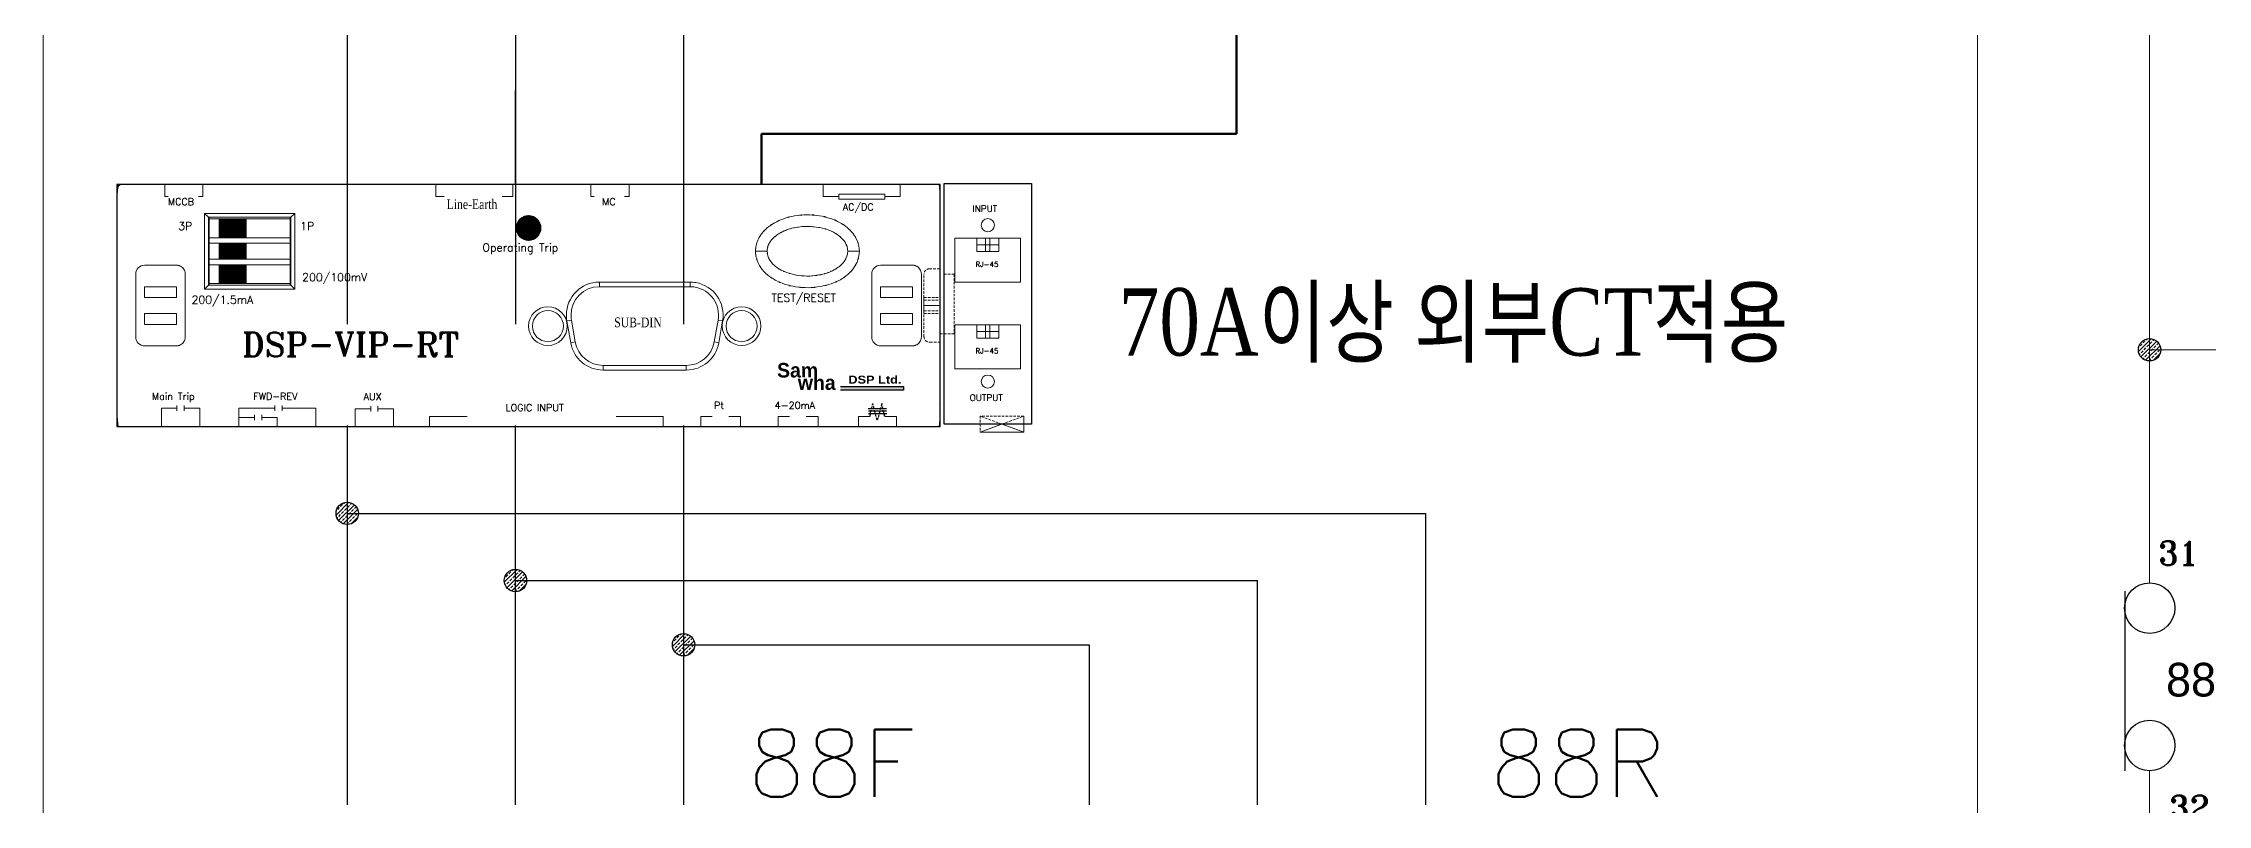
# Model space of a CAD drawing. Header units: millimetres. Extents: x 107 to 2900, y 85 to 3996.
# Drawn here: x 2012.1 to 2220.6, y 1594.7 to 1668 of the extents above; entities that cross this region are included whole.
import ezdxf
from ezdxf.enums import TextEntityAlignment as Align

# ---------------------------------------------------------------- set-up
doc = ezdxf.new("R2010")
doc.units = ezdxf.units.MM
doc.linetypes.add('DASHED2', pattern=[0.375, 0.25, -0.125])
doc.layers.add('70', color=7, linetype='Continuous')
doc.styles.add('SIMPLEX', font='SIMPLEX')
doc.styles.add('SS', font='batang.ttc', dxfattribs={"width": 0.8})
doc.styles.get("Standard").update_dxf_attribs({"font": 'BareunDotumPro1.ttf'})
doc.styles.add('STYLE2', font='romant.shx')

msp = doc.modelspace()

# ---------------------------------------------------------------- hatches: boundary and pattern name
msp.add_hatch(color=5).paths.add_polyline_path([(2088.915, 1634.641), (2088.915, 1634.986), (2094.982, 1634.986), (2094.982, 1634.641)])
at = {"layer": '70', "lineweight": 20}
h = msp.add_hatch(dxfattribs=at)
h.set_pattern_fill('ANSI31', color=3, scale=0.5184, style=0)
h.set_pattern_definition([(45, (-677.7416, 14456.42243), (-0.04582051942, 0.04582051942), [])])
h.paths.add_polyline_path([(2057.657, 1650.24, 1), (2060.045, 1650.24, 1)])
at = {"layer": '70', "lineweight": 15}
h = msp.add_hatch(dxfattribs=at)
h.set_pattern_fill('ANSI31', color=256, scale=0.5184, style=0)
h.set_pattern_definition([(45, (394.56654, 8034.462563), (-0.0458205194, 0.0458205194), [])])
h.paths.add_polyline_path([(2031.655, 1651.11), (2029.063, 1651.11), (2029.063, 1649.296), (2031.655, 1649.296)])
h.paths.add_polyline_path([(2031.655, 1648.778), (2029.063, 1648.778), (2029.063, 1647.224), (2031.655, 1647.224)])
h.paths.add_polyline_path([(2031.655, 1646.706), (2029.063, 1646.706), (2029.063, 1644.892), (2031.655, 1644.892)])
at = {"layer": '70'}
h = msp.add_hatch(dxfattribs=at)
h.set_pattern_fill('ANSI33', color=256, scale=2.16, style=0)
h.set_pattern_definition([(45, (3955.5528, 1049.9951), (-0.38183766, 0.38183766), []), (45, (3955.93463, 1049.9951), (-0.38183766, 0.38183766), [0.27, -0.135])])
h.paths.add_polyline_path([(2215.008, 1639.596, 0.4142136), (2213.928, 1638.516, 0.4142136), (2215.008, 1637.436)])
h.paths.add_polyline_path([(2215.008, 1639.596), (2215.008, 1638.516), (2216.088, 1638.516, 0.4142136)])
h.paths.add_polyline_path([(2216.088, 1638.516), (2215.008, 1638.516), (2215.008, 1637.436, 0.4142136)])
h = msp.add_hatch(dxfattribs=at)
h.set_pattern_fill('ANSI33', color=256, scale=2.16, style=0)
h.set_pattern_definition([(45, (3781.93273, 1034.25037), (-0.38183766, 0.38183766), []), (45, (3782.31457, 1034.25037), (-0.38183766, 0.38183766), [0.27, -0.135])])
h.paths.add_polyline_path([(2041.388, 1623.852, 0.4142136), (2040.308, 1622.772, 0.4142136), (2041.388, 1621.692)])
h.paths.add_polyline_path([(2041.388, 1623.852), (2041.388, 1622.772), (2042.468, 1622.772, 0.4142136)])
h.paths.add_polyline_path([(2042.468, 1622.772), (2041.388, 1622.772), (2041.388, 1621.692, 0.4142136)])
h = msp.add_hatch(dxfattribs=at)
h.set_pattern_fill('ANSI33', color=256, scale=2.16, style=0)
h.set_pattern_definition([(45, (3798.13273, 1027.7745), (-0.38183766, 0.38183766), []), (45, (3798.51457, 1027.7745), (-0.38183766, 0.38183766), [0.27, -0.135])])
h.paths.add_polyline_path([(2057.588, 1617.376, 0.4142136), (2056.508, 1616.296, 0.4142136), (2057.588, 1615.216)])
h.paths.add_polyline_path([(2057.588, 1617.376), (2057.588, 1616.296), (2058.668, 1616.296, 0.4142136)])
h.paths.add_polyline_path([(2058.668, 1616.296), (2057.588, 1616.296), (2057.588, 1615.216, 0.4142136)])
h = msp.add_hatch(dxfattribs=at)
h.set_pattern_fill('ANSI33', color=256, scale=2.16, style=0)
h.set_pattern_definition([(45, (3814.33273, 1021.6059), (-0.38183766, 0.38183766), []), (45, (3814.71457, 1021.6059), (-0.38183766, 0.38183766), [0.27, -0.135])])
h.paths.add_polyline_path([(2073.788, 1611.207, 0.4142136), (2072.708, 1610.127, 0.4142136), (2073.788, 1609.047)])
h.paths.add_polyline_path([(2073.788, 1611.207), (2073.788, 1610.127), (2074.868, 1610.127, 0.4142136)])
h.paths.add_polyline_path([(2074.868, 1610.127), (2073.788, 1610.127), (2073.788, 1609.047, 0.4142136)])

# ---------------------------------------------------------------- linework, layer by layer
at = {"color": 0, "lineweight": 30}
for p, q in [((2057.588, 1753.604), (2057.588, 1640.976)), ((2041.388, 1705.004), (2041.388, 1640.976)), ((2073.788, 1705.004), (2073.788, 1640.976)), ((2041.388, 1663.476), (2041.388, 1654.42)), ((2057.588, 1654.42), (2057.588, 1663.476)), ((2073.788, 1663.476), (2073.788, 1654.42)), ((2041.388, 1631.229), (2041.388, 1594.729)), ((2057.588, 1594.729), (2057.588, 1631.229)), ((2073.788, 1631.229), (2073.788, 1594.729)), ((2145.27, 1622.772), (2145.27, 1594.729)), ((2129.07, 1594.729), (2129.07, 1616.296)), ((2112.87, 1610.127), (2112.87, 1594.729))]:
    msp.add_line(p, q, dxfattribs=at)
at = {"color": 7, "lineweight": 30}
for p, q in [((2098.519, 1654.42), (2019.184, 1654.42)), ((2019.184, 1654.42), (2019.184, 1631.134)), ((2098.519, 1631.134), (2098.519, 1654.42)), ((2019.184, 1631.134), (2098.519, 1631.134))]:
    msp.add_line(p, q, dxfattribs=at)
at = {"color": 7, "lineweight": 15}
for p, q in [((2027.636, 1644.362), (2027.636, 1651.639)), ((2027.636, 1651.639), (2036.33, 1651.639)), ((2028.009, 1651.266), (2027.636, 1651.639)), ((2035.957, 1651.266), (2036.33, 1651.639)), ((2036.33, 1651.639), (2036.33, 1644.362)), ((2028.009, 1644.736), (2028.009, 1651.266)), ((2028.009, 1651.266), (2035.957, 1651.266)), ((2028.009, 1651.11), (2035.957, 1651.11)), ((2028.087, 1644.736), (2028.087, 1651.266)), ((2028.087, 1649.296), (2035.88, 1649.296)), ((2031.655, 1649.296), (2031.655, 1651.11)), ((2035.88, 1651.266), (2035.88, 1644.736)), ((2035.957, 1651.266), (2035.957, 1644.736)), ((2028.087, 1648.778), (2035.88, 1648.778)), ((2035.957, 1647.224), (2028.087, 1647.224)), ((2031.655, 1647.224), (2031.655, 1648.778)), ((2080.718, 1648.001), (2081.838, 1648.001)), ((2090.719, 1648.001), (2089.6, 1648.001)), ((2021.01, 1639.752), (2021.01, 1645.801)), ((2021.868, 1646.66), (2024.932, 1646.66)), ((2025.79, 1645.801), (2025.79, 1639.752)), ((2035.957, 1646.706), (2028.087, 1646.706)), ((2031.655, 1644.892), (2031.655, 1646.706)), ((2028.009, 1644.736), (2027.636, 1644.362)), ((2036.33, 1644.362), (2027.636, 1644.362)), ((2035.88, 1644.892), (2028.009, 1644.892)), ((2035.957, 1644.736), (2028.009, 1644.736)), ((2035.957, 1644.736), (2036.33, 1644.362)), ((2065.675, 1645.033), (2074.416, 1645.033)), ((2065.675, 1645.033), (2065.675, 1644.586)), ((2065.675, 1644.586), (2074.416, 1644.586)), ((2074.416, 1645.033), (2074.416, 1644.586)), ((2062.544, 1641.302), (2062.986, 1641.38)), ((2062.917, 1639.188), (2062.544, 1641.302)), ((2063.358, 1639.266), (2062.986, 1641.38)), ((2077.106, 1641.38), (2076.733, 1639.266)), ((2077.547, 1641.302), (2077.106, 1641.38)), ((2077.547, 1641.302), (2077.174, 1639.188)), ((2024.932, 1638.894), (2021.868, 1638.894)), ((2062.917, 1639.188), (2063.358, 1639.266)), ((2077.174, 1639.188), (2076.733, 1639.266)), ((2074.043, 1637.009), (2066.048, 1637.009)), ((2066.048, 1636.561), (2066.048, 1637.009)), ((2074.043, 1636.561), (2074.043, 1637.009)), ((2074.043, 1636.561), (2066.048, 1636.561))]:
    msp.add_line(p, q, dxfattribs=at)
at = {"color": 7, "lineweight": 0}
for p, q in [((2091.912, 1639.752), (2091.912, 1645.801)), ((2092.77, 1646.66), (2095.834, 1646.66)), ((2096.692, 1645.801), (2096.692, 1639.752)), ((2021.868, 1644.586), (2024.932, 1644.586)), ((2021.868, 1643.549), (2024.932, 1643.549)), ((2092.77, 1644.586), (2095.834, 1644.586)), ((2092.77, 1643.549), (2095.834, 1643.549)), ((2021.868, 1641.994), (2024.932, 1641.994)), ((2021.868, 1640.957), (2024.932, 1640.957)), ((2092.77, 1641.994), (2095.834, 1641.994)), ((2092.77, 1640.957), (2095.834, 1640.957)), ((2095.834, 1638.894), (2092.77, 1638.894))]:
    msp.add_line(p, q, dxfattribs=at)
at = {"color": 5}
for p, q in [((2088.915, 1634.986), (2094.982, 1634.986)), ((2094.982, 1634.641), (2088.915, 1634.641)), ((2094.982, 1634.986), (2094.982, 1634.641))]:
    msp.add_line(p, q, dxfattribs=at)
at = {"color": 7}
for p, q in [((2092.461, 1632.843), (2091.58, 1632.843)), ((2092.468, 1632.591), (2091.588, 1632.591)), ((2093.342, 1632.843), (2092.461, 1632.843)), ((2093.349, 1632.591), (2092.468, 1632.591)), ((2092.493, 1632.341), (2091.613, 1632.341)), ((2093.374, 1632.341), (2092.493, 1632.341))]:
    msp.add_line(p, q, dxfattribs=at)
at = {"color": 7, "linetype": 'DASHED2'}
for p, q in [((2091.727, 1632.081), (2092.004, 1633.335)), ((2092.444, 1631.735), (2092.004, 1633.335)), ((2092.884, 1633.335), (2092.444, 1631.735)), ((2093.161, 1632.081), (2092.884, 1633.335))]:
    msp.add_line(p, q, dxfattribs=at)
at = {"color": 0}
msp.add_line((2212.635, 1615.27), (2212.635, 1597.998), dxfattribs=at)
at = {"color": 3, "lineweight": 15}
msp.add_circle((2058.851, 1650.24), 1.194, dxfattribs=at)
at = {"color": 7, "lineweight": 15}
for centre, radius in [((2060.717, 1640.797), 1.866), ((2060.717, 1640.797), 1.493), ((2079.375, 1640.797), 1.866), ((2079.375, 1640.797), 1.492)]:
    msp.add_circle(centre, radius, dxfattribs=at)
at = {"color": 0}
for centre in [(2215.019, 1613.65), (2215.019, 1600.428)]:
    msp.add_circle(centre, 2.43, dxfattribs=at)
at = {"color": 7, "lineweight": 30}
msp.add_arc((2019.702, 1653.901), 0.518, 90, 180, dxfattribs=at)
at = {"color": 7, "lineweight": 15}
for points in [[(2019.307, 1654.42), (2019.261, 1654.002), (2019.22, 1653.585), (2019.184, 1653.166)], [(2098.519, 1653.166), (2098.483, 1653.585), (2098.441, 1654.002), (2098.395, 1654.42)], [(2021.868, 1646.66), (2021.394, 1646.66), (2021.01, 1646.275), (2021.01, 1645.801)], [(2021.01, 1639.752), (2021.01, 1639.278), (2021.394, 1638.894), (2021.868, 1638.894)], [(2062.917, 1639.188), (2063.184, 1637.669), (2064.505, 1636.561), (2066.048, 1636.561)], [(2063.358, 1639.266), (2063.588, 1637.96), (2064.723, 1637.009), (2066.048, 1637.009)], [(2074.043, 1637.009), (2075.368, 1637.009), (2076.503, 1637.96), (2076.733, 1639.266)], [(2074.043, 1636.561), (2075.587, 1636.561), (2076.907, 1637.669), (2077.174, 1639.188)], [(2019.184, 1632.388), (2019.22, 1631.969), (2019.261, 1631.551), (2019.307, 1631.134)], [(2098.395, 1631.134), (2098.441, 1631.551), (2098.483, 1631.969), (2098.519, 1632.388)]]:
    msp.add_open_spline(points, degree=3, dxfattribs=at)
for points, knots in [([(2098.399, 1654.42), (2098.399, 1654.417), (2098.397, 1654.415), (2098.395, 1654.415), (2098.392, 1654.415), (2098.39, 1654.417), (2098.39, 1654.42), (2098.39, 1654.422), (2098.392, 1654.425), (2098.395, 1654.425), (2098.397, 1654.425), (2098.399, 1654.422), (2098.399, 1654.42)], [0, 0, 0, 0, 1, 1, 1, 2, 2, 2, 3, 3, 3, 4, 4, 4, 4]), ([(2080.718, 1648.001), (2080.756, 1648.638), (2080.687, 1647.791), (2080.753, 1648.425), (2081, 1649.385), (2080.628, 1648.117), (2080.939, 1649.059), (2081.449, 1650.007), (2080.728, 1648.767), (2081.3, 1649.679), (2082.08, 1650.56), (2081.004, 1649.419), (2081.838, 1650.249), (2082.882, 1651.017), (2081.463, 1650.033), (2082.547, 1650.742), (2083.844, 1651.36), (2082.096, 1650.578), (2083.421, 1651.133), (2084.965, 1651.569), (2082.893, 1651.035), (2084.456, 1651.4), (2086.255, 1651.604), (2083.852, 1651.387), (2085.658, 1651.509), (2087.488, 1651.415), (2085.053, 1651.596), (2086.876, 1651.418), (2088.464, 1651.072), (2086.358, 1651.581), (2087.929, 1651.163), (2089.278, 1650.623), (2087.498, 1651.386), (2088.819, 1650.781), (2089.928, 1650.082), (2088.475, 1651.054), (2089.545, 1650.296), (2090.403, 1649.473), (2089.294, 1650.604), (2090.1, 1649.73), (2090.694, 1648.822), (2089.943, 1650.058), (2090.475, 1649.112), (2090.806, 1648.177), (2090.407, 1649.438), (2090.675, 1648.482), (2090.76, 1647.761), (2090.671, 1648.724), (2090.719, 1648.001)], [0, 0, 0, 0, 1, 1, 1, 2, 2, 2, 3, 3, 3, 4, 4, 4, 5, 5, 5, 6, 6, 6, 7, 7, 7, 8, 8, 8, 9, 9, 9, 10, 10, 10, 11, 11, 11, 12, 12, 12, 13, 13, 13, 14, 14, 14, 15, 15, 15, 16, 16, 16, 16]), ([(2081.838, 1648.001), (2081.846, 1648.226), (2081.831, 1647.927), (2081.845, 1648.151), (2081.879, 1648.391), (2081.83, 1648.071), (2081.87, 1648.311), (2081.934, 1648.564), (2081.844, 1648.227), (2081.915, 1648.478), (2082.012, 1648.738), (2081.878, 1648.394), (2081.982, 1648.65), (2082.112, 1648.909), (2081.934, 1648.567), (2082.07, 1648.821), (2082.233, 1649.075), (2082.012, 1648.74), (2082.181, 1648.989), (2082.376, 1649.237), (2082.112, 1648.909), (2082.314, 1649.152), (2082.542, 1649.393), (2082.233, 1649.076), (2082.467, 1649.311), (2082.729, 1649.543), (2082.377, 1649.238), (2082.644, 1649.464), (2082.939, 1649.685), (2082.542, 1649.394), (2082.842, 1649.609), (2083.174, 1649.821), (2082.729, 1649.543), (2083.065, 1649.748), (2083.437, 1649.949), (2082.938, 1649.686), (2083.314, 1649.88), (2083.728, 1650.067), (2083.174, 1649.823), (2083.591, 1650.001), (2084.044, 1650.17), (2083.438, 1649.951), (2083.894, 1650.112), (2084.393, 1650.26), (2083.726, 1650.068), (2084.228, 1650.208), (2084.783, 1650.334), (2084.04, 1650.172), (2084.599, 1650.289), (2085.223, 1650.387), (2084.389, 1650.264), (2085.016, 1650.35), (2085.717, 1650.41), (2084.781, 1650.34), (2085.483, 1650.385), (2086.261, 1650.391), (2085.224, 1650.395), (2086.002, 1650.383), (2086.854, 1650.317), (2085.719, 1650.419), (2086.569, 1650.332), (2087.461, 1650.176), (2086.275, 1650.401), (2087.162, 1650.22), (2088.02, 1649.973), (2086.881, 1650.32), (2087.731, 1650.046), (2088.498, 1649.723), (2087.483, 1650.172), (2088.238, 1649.822), (2088.905, 1649.431), (2088.027, 1649.97), (2088.677, 1649.552), (2089.243, 1649.092), (2088.504, 1649.724), (2089.046, 1649.236), (2089.502, 1648.696), (2088.916, 1649.434), (2089.339, 1648.867), (2089.654, 1648.244), (2089.266, 1649.089), (2089.533, 1648.445), (2089.66, 1647.783), (2089.527, 1648.67), (2089.6, 1648.001)], [0, 0, 0, 0, 1, 1, 1, 2, 2, 2, 3, 3, 3, 4, 4, 4, 5, 5, 5, 6, 6, 6, 7, 7, 7, 8, 8, 8, 9, 9, 9, 10, 10, 10, 11, 11, 11, 12, 12, 12, 13, 13, 13, 14, 14, 14, 15, 15, 15, 16, 16, 16, 17, 17, 17, 18, 18, 18, 19, 19, 19, 20, 20, 20, 21, 21, 21, 22, 22, 22, 23, 23, 23, 24, 24, 24, 25, 25, 25, 26, 26, 26, 27, 27, 27, 28, 28, 28, 28]), ([(2090.719, 1648.001), (2090.682, 1647.364), (2090.752, 1648.211), (2090.685, 1647.577), (2090.438, 1646.617), (2090.81, 1647.884), (2090.499, 1646.943), (2089.989, 1645.995), (2090.71, 1647.235), (2090.138, 1646.322), (2089.357, 1645.442), (2090.434, 1646.583), (2089.6, 1645.752), (2088.556, 1644.985), (2089.976, 1645.969), (2088.89, 1645.26), (2087.595, 1644.641), (2089.342, 1645.424), (2088.017, 1644.869), (2086.472, 1644.432), (2088.544, 1644.967), (2086.981, 1644.601), (2085.182, 1644.398), (2087.586, 1644.614), (2085.78, 1644.494), (2083.949, 1644.587), (2086.385, 1644.406), (2084.562, 1644.584), (2082.974, 1644.931), (2085.08, 1644.421), (2083.509, 1644.839), (2082.16, 1645.379), (2083.939, 1644.615), (2082.619, 1645.221), (2081.51, 1645.919), (2082.963, 1644.949), (2081.892, 1645.706), (2081.035, 1646.529), (2082.144, 1645.399), (2081.338, 1646.271), (2080.744, 1647.18), (2081.495, 1645.944), (2080.963, 1646.889), (2080.632, 1647.826), (2081.03, 1646.564), (2080.763, 1647.52), (2080.678, 1648.24), (2080.767, 1647.278), (2080.718, 1648.001)], [0, 0, 0, 0, 1, 1, 1, 2, 2, 2, 3, 3, 3, 4, 4, 4, 5, 5, 5, 6, 6, 6, 7, 7, 7, 8, 8, 8, 9, 9, 9, 10, 10, 10, 11, 11, 11, 12, 12, 12, 13, 13, 13, 14, 14, 14, 15, 15, 15, 16, 16, 16, 16]), ([(2089.6, 1648.001), (2089.592, 1647.777), (2089.607, 1648.075), (2089.593, 1647.852), (2089.559, 1647.611), (2089.608, 1647.931), (2089.568, 1647.692), (2089.504, 1647.438), (2089.594, 1647.775), (2089.523, 1647.524), (2089.426, 1647.265), (2089.56, 1647.608), (2089.456, 1647.352), (2089.327, 1647.094), (2089.504, 1647.435), (2089.367, 1647.181), (2089.205, 1646.927), (2089.426, 1647.263), (2089.257, 1647.014), (2089.062, 1646.766), (2089.326, 1647.092), (2089.125, 1646.85), (2088.896, 1646.609), (2089.204, 1646.926), (2088.97, 1646.691), (2088.709, 1646.459), (2089.061, 1646.764), (2088.795, 1646.539), (2088.499, 1646.317), (2088.896, 1646.608), (2088.596, 1646.393), (2088.264, 1646.181), (2088.709, 1646.459), (2088.373, 1646.254), (2088.001, 1646.053), (2088.5, 1646.316), (2088.124, 1646.122), (2087.711, 1645.936), (2088.264, 1646.179), (2087.847, 1646), (2087.394, 1645.831), (2088, 1646.051), (2087.544, 1645.891), (2087.045, 1645.742), (2087.712, 1645.934), (2087.211, 1645.794), (2086.655, 1645.667), (2087.398, 1645.83), (2086.839, 1645.714), (2086.215, 1645.615), (2087.049, 1645.738), (2086.423, 1645.652), (2085.722, 1645.592), (2086.657, 1645.662), (2085.955, 1645.617), (2085.177, 1645.611), (2086.215, 1645.607), (2085.436, 1645.619), (2084.585, 1645.685), (2085.719, 1645.582), (2084.869, 1645.67), (2083.977, 1645.825), (2085.163, 1645.601), (2084.276, 1645.783), (2083.419, 1646.029), (2084.557, 1645.682), (2083.707, 1645.956), (2082.94, 1646.279), (2083.955, 1645.83), (2083.2, 1646.18), (2082.533, 1646.571), (2083.411, 1646.032), (2082.76, 1646.449), (2082.196, 1646.91), (2082.934, 1646.278), (2082.392, 1646.766), (2081.936, 1647.306), (2082.522, 1646.568), (2082.099, 1647.135), (2081.784, 1647.757), (2082.173, 1646.913), (2081.905, 1647.557), (2081.777, 1648.219), (2081.911, 1647.331), (2081.838, 1648.001)], [0, 0, 0, 0, 1, 1, 1, 2, 2, 2, 3, 3, 3, 4, 4, 4, 5, 5, 5, 6, 6, 6, 7, 7, 7, 8, 8, 8, 9, 9, 9, 10, 10, 10, 11, 11, 11, 12, 12, 12, 13, 13, 13, 14, 14, 14, 15, 15, 15, 16, 16, 16, 17, 17, 17, 18, 18, 18, 19, 19, 19, 20, 20, 20, 21, 21, 21, 22, 22, 22, 23, 23, 23, 24, 24, 24, 25, 25, 25, 26, 26, 26, 27, 27, 27, 28, 28, 28, 28]), ([(2025.79, 1645.801), (2025.745, 1646.202), (2025.828, 1645.671), (2025.748, 1646.067), (2025.581, 1646.434), (2025.825, 1645.955), (2025.626, 1646.306), (2025.354, 1646.603), (2025.734, 1646.224), (2025.437, 1646.496), (2025.086, 1646.694), (2025.564, 1646.45), (2025.197, 1646.618), (2024.802, 1646.698), (2025.332, 1646.614), (2024.932, 1646.66)], [0, 0, 0, 0, 1, 1, 1, 2, 2, 2, 3, 3, 3, 4, 4, 4, 5, 5, 5, 5]), ([(2065.675, 1645.033), (2063.919, 1645.033), (2062.496, 1643.61), (2062.496, 1641.854), (2062.496, 1641.669), (2062.512, 1641.484), (2062.544, 1641.302)], [0, 0, 0, 0, 1, 1, 1, 2, 2, 2, 2]), ([(2065.675, 1644.586), (2064.167, 1644.586), (2062.944, 1643.363), (2062.944, 1641.854), (2062.944, 1641.696), (2062.958, 1641.536), (2062.986, 1641.38)], [0, 0, 0, 0, 1, 1, 1, 2, 2, 2, 2]), ([(2077.547, 1641.302), (2077.852, 1643.032), (2076.697, 1644.68), (2074.968, 1644.985), (2074.786, 1645.017), (2074.601, 1645.033), (2074.416, 1645.033)], [0, 0, 0, 0, 1, 1, 1, 2, 2, 2, 2]), ([(2077.106, 1641.38), (2077.368, 1642.865), (2076.376, 1644.282), (2074.89, 1644.544), (2074.733, 1644.572), (2074.575, 1644.586), (2074.416, 1644.586)], [0, 0, 0, 0, 1, 1, 1, 2, 2, 2, 2]), ([(2024.932, 1638.894), (2025.332, 1638.94), (2024.802, 1638.856), (2025.197, 1638.936), (2025.564, 1639.103), (2025.086, 1638.86), (2025.437, 1639.058), (2025.734, 1639.33), (2025.354, 1638.951), (2025.626, 1639.247), (2025.825, 1639.599), (2025.581, 1639.12), (2025.748, 1639.487), (2025.828, 1639.882), (2025.745, 1639.352), (2025.79, 1639.752)], [0, 0, 0, 0, 1, 1, 1, 2, 2, 2, 3, 3, 3, 4, 4, 4, 5, 5, 5, 5]), ([(2019.188, 1633.261), (2019.188, 1633.258), (2019.186, 1633.257), (2019.184, 1633.257), (2019.181, 1633.257), (2019.179, 1633.258), (2019.179, 1633.261), (2019.179, 1633.263), (2019.181, 1633.266), (2019.184, 1633.266), (2019.186, 1633.266), (2019.188, 1633.263), (2019.188, 1633.261)], [0, 0, 0, 0, 1, 1, 1, 2, 2, 2, 3, 3, 3, 4, 4, 4, 4]), ([(2098.523, 1633.261), (2098.523, 1633.258), (2098.522, 1633.257), (2098.519, 1633.257), (2098.516, 1633.257), (2098.513, 1633.258), (2098.513, 1633.261), (2098.513, 1633.263), (2098.516, 1633.266), (2098.519, 1633.266), (2098.522, 1633.266), (2098.523, 1633.263), (2098.523, 1633.261)], [0, 0, 0, 0, 1, 1, 1, 2, 2, 2, 3, 3, 3, 4, 4, 4, 4]), ([(2098.399, 1631.134), (2098.399, 1631.131), (2098.397, 1631.129), (2098.395, 1631.129), (2098.392, 1631.129), (2098.39, 1631.131), (2098.39, 1631.134), (2098.39, 1631.136), (2098.392, 1631.138), (2098.395, 1631.138), (2098.397, 1631.138), (2098.399, 1631.136), (2098.399, 1631.134)], [0, 0, 0, 0, 1, 1, 1, 2, 2, 2, 3, 3, 3, 4, 4, 4, 4])]:
    msp.add_open_spline(points, degree=3, knots=knots, dxfattribs=at)
at = {"color": 7, "lineweight": 0}
for points in [[(2092.77, 1646.66), (2092.296, 1646.66), (2091.912, 1646.275), (2091.912, 1645.801)], [(2091.912, 1639.752), (2091.912, 1639.278), (2092.296, 1638.894), (2092.77, 1638.894)]]:
    msp.add_open_spline(points, degree=3, dxfattribs=at)
for points in [[(2096.692, 1645.801), (2096.647, 1646.202), (2096.73, 1645.671), (2096.65, 1646.067), (2096.483, 1646.434), (2096.727, 1645.955), (2096.528, 1646.306), (2096.256, 1646.603), (2096.636, 1646.224), (2096.339, 1646.496), (2095.988, 1646.694), (2096.466, 1646.45), (2096.099, 1646.618), (2095.704, 1646.698), (2096.234, 1646.614), (2095.834, 1646.66)], [(2095.834, 1638.894), (2096.234, 1638.94), (2095.704, 1638.856), (2096.099, 1638.936), (2096.466, 1639.103), (2095.988, 1638.86), (2096.339, 1639.058), (2096.636, 1639.33), (2096.256, 1638.951), (2096.528, 1639.247), (2096.727, 1639.599), (2096.483, 1639.12), (2096.65, 1639.487), (2096.73, 1639.882), (2096.647, 1639.352), (2096.692, 1639.752)]]:
    msp.add_open_spline(points, degree=3, knots=[0, 0, 0, 0, 1, 1, 1, 2, 2, 2, 3, 3, 3, 4, 4, 4, 5, 5, 5, 5], dxfattribs=at)
at = {"layer": '70', "lineweight": 15}
for p, q in [((2215.008, 1616.016), (2215.005, 1864.531)), ((2198.428, 1496.611), (2198.424, 1842.051)), ((2023.805, 1653.262), (2023.805, 1654.42)), ((2027.49, 1653.262), (2027.49, 1654.42)), ((2049.925, 1653.262), (2049.925, 1654.42)), ((2057.341, 1653.262), (2057.341, 1654.42)), ((2064.853, 1653.262), (2064.853, 1654.42)), ((2068.538, 1653.262), (2068.538, 1654.42)), ((2087.245, 1653.262), (2087.245, 1654.42)), ((2088.738, 1653.507), (2093.169, 1653.507)), ((2088.738, 1653.001), (2088.738, 1653.507)), ((2093.169, 1653.001), (2093.169, 1653.507)), ((2094.662, 1653.262), (2094.662, 1654.42)), ((2024.136, 1653.262), (2023.805, 1653.262)), ((2027.061, 1653.262), (2027.49, 1653.262)), ((2050.718, 1653.262), (2049.925, 1653.262)), ((2056.315, 1653.262), (2057.341, 1653.262)), ((2065.184, 1653.262), (2064.853, 1653.262)), ((2068.109, 1653.262), (2068.538, 1653.262)), ((2088.738, 1653.262), (2087.245, 1653.262)), ((2093.169, 1653.001), (2088.738, 1653.001)), ((2093.169, 1653.262), (2094.662, 1653.262)), ((2098.879, 1645.791), (2098.879, 1640.063)), ((2098.879, 1642.295), (2098.879, 1643.559)), ((2215.008, 1638.62), (2215.008, 1616.08)), ((2215.008, 1638.516), (2258.671, 1638.516)), ((2023.495, 1632.888), (2023.495, 1631.134)), ((2024.988, 1632.888), (2023.495, 1632.888)), ((2024.988, 1633.15), (2024.988, 1632.643)), ((2025.687, 1633.15), (2025.687, 1632.643)), ((2025.687, 1632.888), (2027.18, 1632.888)), ((2027.18, 1632.888), (2027.18, 1631.134)), ((2034.413, 1632.888), (2030.961, 1632.888)), ((2030.961, 1632.888), (2030.961, 1631.134)), ((2034.413, 1633.15), (2034.413, 1632.643)), ((2035.112, 1633.15), (2035.112, 1632.643)), ((2035.112, 1632.888), (2038.377, 1632.888)), ((2038.377, 1632.888), (2038.377, 1631.134)), ((2042.156, 1632.827), (2042.156, 1631.134)), ((2043.649, 1632.827), (2042.156, 1632.827)), ((2043.649, 1633.089), (2043.649, 1632.582)), ((2044.348, 1633.089), (2044.348, 1632.582)), ((2044.348, 1632.827), (2045.841, 1632.827)), ((2045.841, 1632.827), (2045.841, 1631.134)), ((2032.454, 1631.985), (2030.961, 1631.985)), ((2032.454, 1632.246), (2032.454, 1631.74)), ((2033.152, 1632.246), (2033.152, 1631.74)), ((2033.152, 1631.985), (2034.645, 1631.985)), ((2034.645, 1631.985), (2034.645, 1631.134)), ((2049.317, 1632.081), (2049.317, 1631.134)), ((2052.945, 1632.081), (2049.317, 1632.081)), ((2071.821, 1632.081), (2067.291, 1632.081)), ((2071.821, 1632.081), (2071.821, 1631.134)), ((2076.539, 1632.081), (2075.437, 1632.081)), ((2075.437, 1632.081), (2075.437, 1631.134)), ((2078.134, 1632.081), (2079.283, 1632.081)), ((2079.283, 1632.081), (2079.283, 1631.134)), ((2084.002, 1632.081), (2082.901, 1632.081)), ((2082.901, 1632.081), (2082.901, 1631.134)), ((2085.597, 1632.081), (2086.746, 1632.081)), ((2086.746, 1632.081), (2086.746, 1631.134)), ((2091.727, 1632.081), (2090.625, 1632.081)), ((2090.625, 1632.081), (2090.625, 1631.134)), ((2093.161, 1632.081), (2094.31, 1632.081)), ((2094.31, 1632.081), (2094.31, 1631.134)), ((2215.008, 1597.998), (2215.008, 1581.106))]:
    msp.add_line(p, q, dxfattribs=at)
at = {"layer": '70', "color": 1, "lineweight": 15}
msp.add_line((2012.111, 1538.099), (2012.108, 1791.357), dxfattribs=at)
at = {"layer": '70', "color": 1, "linetype": 'ByBlock', "lineweight": 50}
for p, q in [((2127.048, 1671.533), (2127.048, 1659.294)), ((2081.288, 1659.294), (2127.048, 1659.294)), ((2081.288, 1659.294), (2081.288, 1654.42))]:
    msp.add_line(p, q, dxfattribs=at)
at = {"layer": '70', "lineweight": 30}
for p, q in [((2098.879, 1631.344), (2098.879, 1654.51)), ((2098.879, 1654.51), (2107.303, 1654.51)), ((2107.303, 1654.51), (2107.303, 1631.344)), ((2107.303, 1631.344), (2098.879, 1631.344))]:
    msp.add_line(p, q, dxfattribs=at)
at = {"layer": '70', "lineweight": 13}
for p, q in [((2029.063, 1651.11), (2029.063, 1649.296)), ((2029.063, 1648.778), (2029.063, 1647.224)), ((2029.063, 1646.706), (2029.063, 1644.892)), ((2021.868, 1644.586), (2021.868, 1643.549)), ((2024.932, 1644.586), (2024.932, 1643.549)), ((2092.77, 1644.586), (2092.77, 1643.549)), ((2095.834, 1644.586), (2095.834, 1643.549)), ((2021.868, 1641.994), (2021.868, 1640.957)), ((2024.932, 1641.994), (2024.932, 1640.957)), ((2092.77, 1641.994), (2092.77, 1640.957)), ((2095.834, 1641.994), (2095.834, 1640.957)), ((2104.415, 1631.344), (2102.346, 1630.58)), ((2102.346, 1630.58), (2106.558, 1630.58)), ((2102.346, 1630.58), (2106.558, 1630.58)), ((2106.558, 1630.58), (2104.49, 1631.344)), ((2106.558, 1630.58), (2106.558, 1632.136))]:
    msp.add_line(p, q, dxfattribs=at)
at = {"layer": '70', "color": 4, "lineweight": 15}
for p, q in [((2099.932, 1649.245), (2106.25, 1649.245)), ((2099.932, 1645.033), (2099.932, 1649.245)), ((2102.038, 1647.981), (2102.038, 1649.245)), ((2102.881, 1647.981), (2102.881, 1649.245)), ((2103.302, 1649.245), (2103.302, 1647.981)), ((2104.144, 1649.245), (2104.144, 1647.981)), ((2106.25, 1649.245), (2106.25, 1645.033)), ((2102.038, 1648.613), (2104.144, 1648.613)), ((2102.038, 1647.981), (2104.144, 1647.981)), ((2106.25, 1645.033), (2099.932, 1645.033)), ((2099.932, 1640.906), (2106.25, 1640.906)), ((2099.932, 1636.694), (2099.932, 1640.906)), ((2102.038, 1639.643), (2102.038, 1640.906)), ((2102.881, 1639.643), (2102.881, 1640.906)), ((2103.302, 1640.906), (2103.302, 1639.643)), ((2104.144, 1640.906), (2104.144, 1639.643)), ((2106.25, 1640.906), (2106.25, 1636.694)), ((2102.038, 1640.275), (2104.144, 1640.275)), ((2102.038, 1639.643), (2104.144, 1639.643)), ((2106.25, 1636.694), (2099.932, 1636.694))]:
    msp.add_line(p, q, dxfattribs=at)
at = {"layer": '70', "linetype": 'DASHED2', "lineweight": 15}
for p, q in [((2096.945, 1639.775), (2096.945, 1645.789)), ((2097.463, 1646.307), (2098.519, 1646.307)), ((2098.519, 1638.894), (2098.519, 1646.67)), ((2098.879, 1645.791), (2099.861, 1645.791)), ((2099.861, 1645.791), (2099.861, 1640.063)), ((2096.945, 1643.559), (2098.519, 1643.559)), ((2096.945, 1643.559), (2096.945, 1642.004)), ((2096.945, 1643.3), (2098.519, 1643.3)), ((2098.519, 1643.559), (2098.519, 1642.004)), ((2098.519, 1642.782), (2096.945, 1642.782)), ((2096.945, 1642.782), (2098.519, 1642.782)), ((2096.945, 1642.263), (2098.519, 1642.263)), ((2096.945, 1642.004), (2098.519, 1642.004)), ((2098.519, 1639.257), (2097.463, 1639.257)), ((2099.861, 1640.063), (2098.458, 1640.063))]:
    msp.add_line(p, q, dxfattribs=at)
at = {"layer": '70', "color": 0, "linetype": 'DASHED2', "lineweight": 13}
for p, q in [((2106.558, 1632.136), (2102.346, 1632.136)), ((2102.346, 1630.58), (2106.558, 1632.136)), ((2106.558, 1630.58), (2102.346, 1632.136)), ((2102.346, 1632.136), (2102.346, 1630.58))]:
    msp.add_line(p, q, dxfattribs=at)
at = {"layer": '70', "linetype": 'ByBlock', "lineweight": 30}
for p, q in [((2041.388, 1622.772), (2145.27, 1622.772)), ((2057.588, 1616.296), (2129.07, 1616.296)), ((2073.788, 1610.127), (2112.87, 1610.127))]:
    msp.add_line(p, q, dxfattribs=at)
at = {"layer": '70', "lineweight": 15}
for centre in [(2103.091, 1650.509), (2103.091, 1635.452)]:
    msp.add_circle(centre, 0.632, dxfattribs=at)
at = {"layer": '70'}
for centre in [(2215.008, 1638.516), (2041.388, 1622.772), (2057.588, 1616.296), (2073.788, 1610.127)]:
    msp.add_circle(centre, 1.08, dxfattribs=at)
at = {"layer": '70', "linetype": 'DASHED2', "lineweight": 15}
for centre, start, end in [((2097.463, 1645.789), 90, 180), ((2097.463, 1639.775), 180, 270)]:
    msp.add_arc(centre, 0.518, start, end, dxfattribs=at)

# ---------------------------------------------------------------- texts
at = {"color": 0, "style": 'STYLE2'}
for s, height, p in [('MCCB', 0.6756, (2024.114, 1652.428)), ('MC', 0.6756, (2065.939, 1652.428)), ('AC/DC', 0.6756, (2089.119, 1651.923)), ('INPUT', 0.6261, (2101.612, 1651.789)), ('3P', 0.7706, (2025.107, 1650.044)), ('1P', 0.7706, (2036.849, 1650.044)), ('Operating Trip', 0.77064, (2054.413, 1647.973)), ('200/100mV', 0.7706, (2037.046, 1645.115)), ('RJ-45', 0.5009, (2101.908, 1646.492)), ('200/1.5mA', 0.7706, (2026.39, 1642.946)), ('TEST/RESET', 0.7706, (2082.247, 1643.141)), ('DSP-VIP-RT', 2.3231, (2031.259, 1637.855)), ('RJ-45', 0.5009, (2101.908, 1638.154)), ('Main Trip', 0.6756, (2022.575, 1633.687)), ('FWD-REV', 0.6756, (2032.341, 1633.687)), ('AUX', 0.6756, (2042.961, 1633.676)), ('LOGIC INPUT', 0.67558, (2056.632, 1632.598)), ('Pt', 0.6756, (2076.72, 1632.818)), ('4-20mA', 0.6756, (2082.569, 1632.818)), ('OUTPUT', 0.6261, (2101.347, 1633.592)), ('31', 2.3063, (2215.816, 1617.789)), ('32', 2.3063, (2216.876, 1593.296))]:
    msp.add_text(s, height=height, dxfattribs=at).set_placement(p)
at = {"color": 0, "style": 'SS', "width": 0.8}
for s, p in [('Line-Earth', (2050.962, 1652.06)), ('SUB-DIN', (2067.109, 1640.686))]:
    msp.add_text(s, height=0.9331, dxfattribs=at).set_placement(p)
at = {"color": 1, "style": 'SS', "width": 0.8}
msp.add_text('70A이상 외부CT적용', height=6.48, dxfattribs=at).set_placement((2115.704, 1637.962))
at = {"color": 0, "linetype": 'Continuous'}
msp.add_text('88R', height=3.24, dxfattribs=at).set_placement((2220.564, 1606.763), align=Align.MIDDLE)
at = {"color": 0, "linetype": 'Continuous', "style": 'SIMPLEX'}
for s, p in [('88F', (2079.97, 1595.497)), ('88R', (2151.452, 1595.497))]:
    msp.add_text(s, height=6.48, dxfattribs=at).set_placement(p)
at = {"color": 20, "insert": (2082.792, 1637.248), "char_height": 1.39968, "width": 5.02982, "attachment_point": 1}
msp.add_mtext('{\\fPump Demi Bold LET|b0|i0|c0|p2;Sam}', dxfattribs=at)
at = {"color": 5, "insert": (2084.796, 1636.05), "char_height": 1.39968, "width": 5.02982, "attachment_point": 1}
msp.add_mtext('{\\fPump Demi Bold LET|b0|i0|c0|p2;wha}', dxfattribs=at)
at = {"color": 0, "insert": (2089.659, 1636.026), "char_height": 0.76772, "width": 13.65968, "attachment_point": 1}
msp.add_mtext('{\\fArial Black|b0|i0|c0|p34;DSP Ltd.}', dxfattribs=at)

doc.saveas('drawing.dxf')
